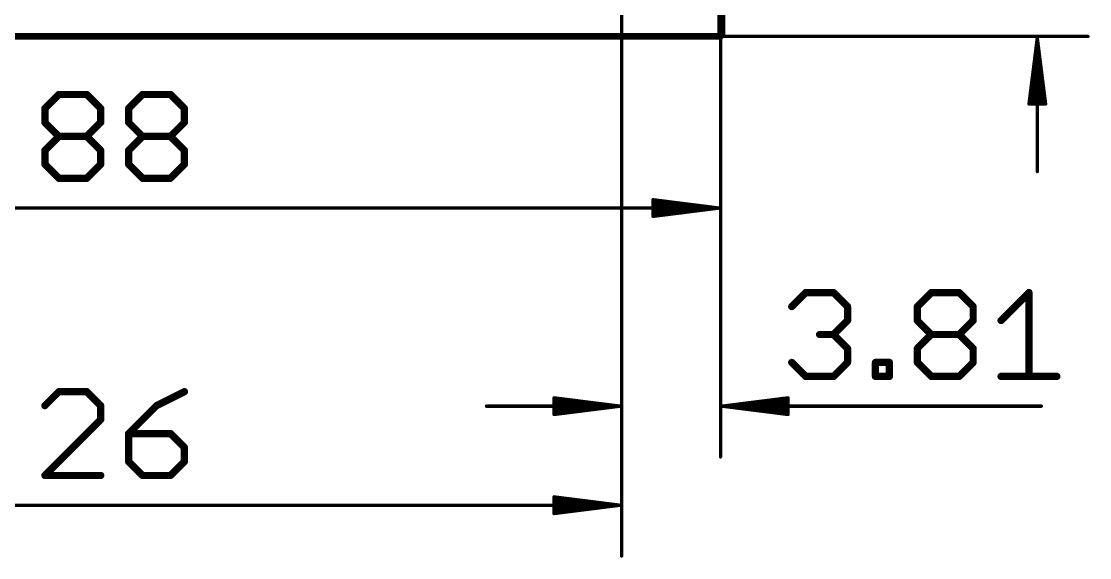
# Model space of a CAD drawing. Extents: x -15 to 72, y -20 to 100.
# Drawn here: x 28.97 to 70.09, y -20.05 to 0.58 of the extents above; entities that cross this region are included whole.
import ezdxf

# ---------------------------------------------------------------- set-up
doc = ezdxf.new("R2010")
doc.units = 0
for name, color, linetype in [('1', 12, 'CONTINUOUS'), ('16', 132, 'CONTINUOUS'), ('20', 53, 'CONTINUOUS'), ('51', 253, 'CONTINUOUS')]:
    doc.layers.add(name, color=color, linetype=linetype)

msp = doc.modelspace()

# ---------------------------------------------------------------- linework, layer by layer
at = {"layer": '1', "const_width": 0.254}
for points in [[(55.88, 85.09), (55.88, 0)], [(55.88, 0), (0, 0)]]:
    msp.add_lwpolyline(points, dxfattribs=at)
at = {"layer": '1', "const_width": 0.127}
for points in [[(55.8165, 0, 1), (55.9435, 0)], [(55.88, -0.0635, 1), (55.88, 0.0635)]]:
    msp.add_lwpolyline(points, format="xyb", dxfattribs=at)
at = {"layer": '16', "const_width": 0.254}
for points in [[(55.88, 85.09), (55.88, 0)], [(55.88, 0), (0, 0)]]:
    msp.add_lwpolyline(points, dxfattribs=at)
at = {"layer": '16', "const_width": 0.127}
for points in [[(55.8165, 0, 1), (55.9435, 0)], [(55.88, -0.0635, 1), (55.88, 0.0635)]]:
    msp.add_lwpolyline(points, format="xyb", dxfattribs=at)
at = {"layer": '20', "const_width": 0.127}
for points in [[(56, 0), (56, 85)], [(0, 0), (56, 0)]]:
    msp.add_lwpolyline(points, dxfattribs=at)
at = {"layer": '20', "const_width": 0.0635}
for points in [[(55.9682, 0, 1), (56.0318, 0)], [(56, -0.0318, 1), (56, 0.0318)]]:
    msp.add_lwpolyline(points, format="xyb", dxfattribs=at)
at = {"layer": '51'}
for points, const_width in [([(52.07, 3.81), (52.07, -19.984)], 0.13), ([(52.07, 3.81), (52.07, -16.174)], 0.13), ([(55.88, 3.81), (55.88, -16.174)], 0.13), ([(52.07, 0), (70.022, 0)], 0.13), ([(55.88, 0), (55.88, -8.554)], 0.13), ([(68.072, -0.065), (67.7528, -2.6)], 0.13), ([(68.072, -0.065), (67.812, -2.6)], 0.13), ([(68.072, -0.065), (67.942, -2.6)], 0.13), ([(68.072, -0.065), (68.072, -5.2)], 0.13), ([(68.3912, -2.6), (68.072, -0.065)], 0.13), ([(68.202, -2.6), (68.072, -0.065)], 0.13), ([(68.332, -2.6), (68.072, -0.065)], 0.13), ([(29.8706, -2.7732), (30.4078, -2.2359)], 0.2794), ([(30.4078, -2.2359), (31.4823, -2.2359)], 0.2794), ([(31.4823, -2.2359), (32.0195, -2.7732)], 0.2794), ([(33.0934, -2.7732), (33.6306, -2.2359)], 0.2794), ([(33.6306, -2.2359), (34.705, -2.2359)], 0.2794), ([(34.705, -2.2359), (35.2423, -2.7732)], 0.2794), ([(29.8706, -3.3104), (29.8706, -2.7732)], 0.2794), ([(32.0195, -2.7732), (32.0195, -3.3104)], 0.2794), ([(33.0934, -3.3104), (33.0934, -2.7732)], 0.2794), ([(35.2423, -2.7732), (35.2423, -3.3104)], 0.2794), ([(67.7528, -2.6), (68.3912, -2.6)], 0.13), ([(30.4078, -3.8476), (29.8706, -3.3104)], 0.2794), ([(32.0195, -3.3104), (31.4823, -3.8476)], 0.2794), ([(33.6306, -3.8476), (33.0934, -3.3104)], 0.2794), ([(35.2423, -3.3104), (34.705, -3.8476)], 0.2794), ([(29.8706, -4.3849), (30.4078, -3.8476)], 0.2794), ([(30.4078, -3.8476), (31.4823, -3.8476)], 0.2794), ([(31.4823, -3.8476), (32.0195, -4.3849)], 0.2794), ([(33.0934, -4.3849), (33.6306, -3.8476)], 0.2794), ([(33.6306, -3.8476), (34.705, -3.8476)], 0.2794), ([(34.705, -3.8476), (35.2423, -4.3849)], 0.2794), ([(29.8706, -4.9221), (29.8706, -4.3849)], 0.2794), ([(32.0195, -4.3849), (32.0195, -4.9221)], 0.2794), ([(33.0934, -4.9221), (33.0934, -4.3849)], 0.2794), ([(35.2423, -4.3849), (35.2423, -4.9221)], 0.2794), ([(30.4078, -5.4593), (29.8706, -4.9221)], 0.2794), ([(32.0195, -4.9221), (31.4823, -5.4593)], 0.2794), ([(33.6306, -5.4593), (33.0934, -4.9221)], 0.2794), ([(35.2423, -4.9221), (34.705, -5.4593)], 0.2794), ([(31.4823, -5.4593), (30.4078, -5.4593)], 0.2794), ([(34.705, -5.4593), (33.6306, -5.4593)], 0.2794), ([(0.065, -6.604), (55.815, -6.604)], 0.13), ([(55.815, -6.604), (53.28, -6.2848)], 0.13), ([(53.28, -6.2848), (53.28, -6.9232)], 0.13), ([(55.815, -6.604), (53.28, -6.344)], 0.13), ([(55.815, -6.604), (53.28, -6.474)], 0.13), ([(53.28, -6.9232), (55.815, -6.604)], 0.13), ([(53.28, -6.734), (55.815, -6.604)], 0.13), ([(53.28, -6.864), (55.815, -6.604)], 0.13), ([(58.6197, -10.3932), (59.1569, -9.8559)], 0.2794), ([(59.1569, -9.8559), (60.2314, -9.8559)], 0.2794), ([(60.2314, -9.8559), (60.7686, -10.3932)], 0.2794), ([(63.4538, -10.3932), (63.9911, -9.8559)], 0.2794), ([(63.9911, -9.8559), (65.0655, -9.8559)], 0.2794), ([(65.0655, -9.8559), (65.6027, -10.3932)], 0.2794), ([(66.6766, -10.9304), (67.751, -9.8559)], 0.2794), ([(67.751, -9.8559), (67.751, -13.0793)], 0.2794), ([(60.7686, -10.3932), (60.7686, -10.9304)], 0.2794), ([(63.4538, -10.9304), (63.4538, -10.3932)], 0.2794), ([(65.6027, -10.3932), (65.6027, -10.9304)], 0.2794), ([(60.7686, -10.9304), (60.2314, -11.4676)], 0.2794), ([(63.9911, -11.4676), (63.4538, -10.9304)], 0.2794), ([(65.6027, -10.9304), (65.0655, -11.4676)], 0.2794), ([(60.2314, -11.4676), (59.6942, -11.4676)], 0.2794), ([(60.2314, -11.4676), (60.7686, -12.0049)], 0.2794), ([(63.4538, -12.0049), (63.9911, -11.4676)], 0.2794), ([(63.9911, -11.4676), (65.0655, -11.4676)], 0.2794), ([(65.0655, -11.4676), (65.6027, -12.0049)], 0.2794), ([(60.7686, -12.0049), (60.7686, -12.5421)], 0.2794), ([(63.4538, -12.5421), (63.4538, -12.0049)], 0.2794), ([(65.6027, -12.0049), (65.6027, -12.5421)], 0.2794), ([(59.1569, -13.0793), (58.6197, -12.5421)], 0.2794), ([(60.7686, -12.5421), (60.2314, -13.0793)], 0.2794), ([(61.8425, -13.0793), (61.8425, -12.5421)], 0.2794), ([(61.8425, -12.5421), (62.3797, -12.5421)], 0.2794), ([(62.3797, -12.5421), (62.3797, -13.0793)], 0.2794), ([(63.9911, -13.0793), (63.4538, -12.5421)], 0.2794), ([(65.6027, -12.5421), (65.0655, -13.0793)], 0.2794), ([(60.2314, -13.0793), (59.1569, -13.0793)], 0.2794), ([(62.3797, -13.0793), (61.8425, -13.0793)], 0.2794), ([(65.0655, -13.0793), (63.9911, -13.0793)], 0.2794), ([(66.6766, -13.0793), (68.8255, -13.0793)], 0.2794), ([(30.4078, -13.6659), (29.8706, -14.2032)], 0.2794), ([(31.4823, -13.6659), (30.4078, -13.6659)], 0.2794), ([(32.0195, -14.2032), (31.4823, -13.6659)], 0.2794), ([(35.2423, -13.6659), (34.1678, -14.2032)], 0.2794), ([(52.005, -14.224), (49.47, -13.9048)], 0.13), ([(49.47, -13.9048), (49.47, -14.5432)], 0.13), ([(52.005, -14.224), (49.47, -13.964)], 0.13), ([(55.945, -14.224), (58.48, -13.9048)], 0.13), ([(55.945, -14.224), (58.48, -13.964)], 0.13), ([(58.48, -13.9048), (58.48, -14.5432)], 0.13), ([(32.0195, -14.7404), (32.0195, -14.2032)], 0.2794), ([(34.1678, -14.2032), (33.0934, -15.2776)], 0.2794), ([(52.005, -14.224), (46.87, -14.224)], 0.13), ([(52.005, -14.224), (49.47, -14.094)], 0.13), ([(49.47, -14.5432), (52.005, -14.224)], 0.13), ([(49.47, -14.354), (52.005, -14.224)], 0.13), ([(49.47, -14.484), (52.005, -14.224)], 0.13), ([(55.945, -14.224), (58.48, -14.094)], 0.13), ([(55.945, -14.224), (68.2271, -14.224)], 0.13), ([(58.48, -14.5432), (55.945, -14.224)], 0.13), ([(58.48, -14.354), (55.945, -14.224)], 0.13), ([(58.48, -14.484), (55.945, -14.224)], 0.13), ([(29.8706, -16.8893), (32.0195, -14.7404)], 0.2794), ([(33.0934, -15.2776), (33.0934, -16.3521)], 0.2794), ([(34.705, -15.2776), (33.0934, -15.2776)], 0.2794), ([(35.2423, -15.8149), (34.705, -15.2776)], 0.2794), ([(35.2423, -16.3521), (35.2423, -15.8149)], 0.2794), ([(33.0934, -16.3521), (33.6306, -16.8893)], 0.2794), ([(34.705, -16.8893), (35.2423, -16.3521)], 0.2794), ([(32.0195, -16.8893), (29.8706, -16.8893)], 0.2794), ([(33.6306, -16.8893), (34.705, -16.8893)], 0.2794), ([(52.005, -18.034), (49.47, -17.7148)], 0.13), ([(49.47, -17.7148), (49.47, -18.3532)], 0.13), ([(52.005, -18.034), (3.875, -18.034)], 0.13), ([(52.005, -18.034), (49.47, -17.774)], 0.13), ([(52.005, -18.034), (49.47, -17.904)], 0.13), ([(49.47, -18.3532), (52.005, -18.034)], 0.13), ([(49.47, -18.164), (52.005, -18.034)], 0.13), ([(49.47, -18.294), (52.005, -18.034)], 0.13)]:
    msp.add_lwpolyline(points, dxfattribs=dict(at, const_width=const_width))
for points, const_width in [([(52.07, 0.0325, 1), (52.07, -0.0325)], 0.065), ([(55.9125, 0, 1), (55.8475, 0)], 0.065), ([(68.1045, -0.0667, 1), (68.0395, -0.0633)], 0.065), ([(68.1045, -0.0633, 1), (68.0395, -0.0667)], 0.065), ([(70.022, -0.0325, 1), (70.022, 0.0325)], 0.065), ([(68.1045, -0.065, 1), (68.0395, -0.065)], 0.065), ([(68.1042, -0.0609, 1), (68.0398, -0.0691)], 0.065), ([(68.1043, -0.0617, 1), (68.0397, -0.0683)], 0.065), ([(68.1043, -0.0683, 1), (68.0397, -0.0617)], 0.065), ([(68.1042, -0.0691, 1), (68.0398, -0.0609)], 0.065), ([(30.4078, -2.1661, 1), (30.4078, -2.3058)], 0.1397), ([(30.4572, -2.2853, 1), (30.3585, -2.1866)], 0.1397), ([(31.5317, -2.1866, 1), (31.4329, -2.2853)], 0.1397), ([(31.4823, -2.3058, 1), (31.4823, -2.1661)], 0.1397), ([(33.6306, -2.1661, 1), (33.6306, -2.3058)], 0.1397), ([(33.68, -2.2853, 1), (33.5812, -2.1866)], 0.1397), ([(34.7544, -2.1866, 1), (34.6557, -2.2853)], 0.1397), ([(34.705, -2.3058, 1), (34.705, -2.1661)], 0.1397), ([(29.9405, -2.7732, 1), (29.8008, -2.7732)], 0.1397), ([(29.8212, -2.7238, 1), (29.92, -2.8226)], 0.1397), ([(32.0894, -2.7732, 1), (31.9497, -2.7732)], 0.1397), ([(31.9701, -2.8226, 1), (32.0689, -2.7238)], 0.1397), ([(33.1632, -2.7732, 1), (33.0235, -2.7732)], 0.1397), ([(33.044, -2.7238, 1), (33.1428, -2.8226)], 0.1397), ([(35.3121, -2.7732, 1), (35.1724, -2.7732)], 0.1397), ([(35.1929, -2.8226, 1), (35.2917, -2.7238)], 0.1397), ([(67.7205, -2.5959, 1), (67.785, -2.6041)], 0.065), ([(67.7528, -2.5675, 1), (67.7528, -2.6325)], 0.065), ([(67.7797, -2.5967, 1), (67.8443, -2.6033)], 0.065), ([(67.9095, -2.5983, 1), (67.9745, -2.6017)], 0.065), ([(68.1695, -2.6017, 1), (68.2345, -2.5983)], 0.065), ([(68.2997, -2.6033, 1), (68.3643, -2.5967)], 0.065), ([(68.359, -2.6041, 1), (68.4235, -2.5959)], 0.065), ([(68.3912, -2.6325, 1), (68.3912, -2.5675)], 0.065), ([(29.92, -3.261, 1), (29.8212, -3.3598)], 0.1397), ([(29.8008, -3.3104, 1), (29.9405, -3.3104)], 0.1397), ([(31.9497, -3.3104, 1), (32.0894, -3.3104)], 0.1397), ([(32.0689, -3.3598, 1), (31.9701, -3.261)], 0.1397), ([(33.0235, -3.3104, 1), (33.1632, -3.3104)], 0.1397), ([(33.1428, -3.261, 1), (33.044, -3.3598)], 0.1397), ([(35.1724, -3.3104, 1), (35.3121, -3.3104)], 0.1397), ([(35.2917, -3.3598, 1), (35.1929, -3.261)], 0.1397), ([(30.4078, -3.7778, 1), (30.4078, -3.9175)], 0.1397), ([(30.4572, -3.897, 1), (30.3585, -3.7982)], 0.1397), ([(30.3585, -3.897, 1), (30.4572, -3.7982)], 0.1397), ([(31.5317, -3.7982, 1), (31.4329, -3.897)], 0.1397), ([(31.4329, -3.7982, 1), (31.5317, -3.897)], 0.1397), ([(31.4823, -3.9175, 1), (31.4823, -3.7778)], 0.1397), ([(33.6306, -3.7778, 1), (33.6306, -3.9175)], 0.1397), ([(33.68, -3.897, 1), (33.5812, -3.7982)], 0.1397), ([(33.5812, -3.897, 1), (33.68, -3.7982)], 0.1397), ([(34.7544, -3.7982, 1), (34.6557, -3.897)], 0.1397), ([(34.6557, -3.7982, 1), (34.7544, -3.897)], 0.1397), ([(34.705, -3.9175, 1), (34.705, -3.7778)], 0.1397), ([(29.9405, -4.3849, 1), (29.8008, -4.3849)], 0.1397), ([(29.8212, -4.3355, 1), (29.92, -4.4342)], 0.1397), ([(32.0894, -4.3849, 1), (31.9497, -4.3849)], 0.1397), ([(31.9701, -4.4342, 1), (32.0689, -4.3355)], 0.1397), ([(33.1632, -4.3849, 1), (33.0235, -4.3849)], 0.1397), ([(33.044, -4.3355, 1), (33.1428, -4.4342)], 0.1397), ([(35.3121, -4.3849, 1), (35.1724, -4.3849)], 0.1397), ([(35.1929, -4.4342, 1), (35.2917, -4.3355)], 0.1397), ([(29.92, -4.8727, 1), (29.8212, -4.9715)], 0.1397), ([(29.8008, -4.9221, 1), (29.9405, -4.9221)], 0.1397), ([(31.9497, -4.9221, 1), (32.0894, -4.9221)], 0.1397), ([(32.0689, -4.9715, 1), (31.9701, -4.8727)], 0.1397), ([(33.0235, -4.9221, 1), (33.1632, -4.9221)], 0.1397), ([(33.1428, -4.8727, 1), (33.044, -4.9715)], 0.1397), ([(35.1724, -4.9221, 1), (35.3121, -4.9221)], 0.1397), ([(35.2917, -4.9715, 1), (35.1929, -4.8727)], 0.1397), ([(30.4078, -5.3895, 1), (30.4078, -5.5291)], 0.1397), ([(30.3585, -5.5087, 1), (30.4572, -5.4099)], 0.1397), ([(31.4329, -5.4099, 1), (31.5317, -5.5087)], 0.1397), ([(31.4823, -5.5291, 1), (31.4823, -5.3895)], 0.1397), ([(33.6306, -5.3895, 1), (33.6306, -5.5291)], 0.1397), ([(33.5812, -5.5087, 1), (33.68, -5.4099)], 0.1397), ([(34.6557, -5.4099, 1), (34.7544, -5.5087)], 0.1397), ([(34.705, -5.5291, 1), (34.705, -5.3895)], 0.1397), ([(68.0395, -5.2, 1), (68.1045, -5.2)], 0.065), ([(53.2841, -6.2525, 1), (53.2759, -6.317)], 0.065), ([(53.3125, -6.2848, 1), (53.2475, -6.2848)], 0.065), ([(53.2833, -6.3117, 1), (53.2767, -6.3763)], 0.065), ([(53.2817, -6.4415, 1), (53.2783, -6.5065)], 0.065), ([(55.8191, -6.6362, 1), (55.8109, -6.5718)], 0.065), ([(55.8109, -6.6362, 1), (55.8191, -6.5718)], 0.065), ([(55.8183, -6.6363, 1), (55.8117, -6.5717)], 0.065), ([(55.8117, -6.6363, 1), (55.8183, -6.5717)], 0.065), ([(55.8133, -6.6365, 1), (55.8167, -6.5715)], 0.065), ([(55.8167, -6.6365, 1), (55.8133, -6.5715)], 0.065), ([(55.815, -6.6365, 1), (55.815, -6.5715)], 0.065), ([(53.2783, -6.7015, 1), (53.2817, -6.7665)], 0.065), ([(53.2767, -6.8317, 1), (53.2833, -6.8963)], 0.065), ([(53.2759, -6.891, 1), (53.2841, -6.9555)], 0.065), ([(53.2475, -6.9232, 1), (53.3125, -6.9232)], 0.065), ([(55.8475, -8.554, 1), (55.9125, -8.554)], 0.065), ([(59.1569, -9.7861, 1), (59.1569, -9.9258)], 0.1397), ([(59.2063, -9.9053, 1), (59.1075, -9.8066)], 0.1397), ([(60.2808, -9.8066, 1), (60.182, -9.9053)], 0.1397), ([(60.2314, -9.9258, 1), (60.2314, -9.7861)], 0.1397), ([(63.9911, -9.7861, 1), (63.9911, -9.9258)], 0.1397), ([(64.0404, -9.9053, 1), (63.9417, -9.8066)], 0.1397), ([(65.1149, -9.8066, 1), (65.0161, -9.9053)], 0.1397), ([(65.0655, -9.9258, 1), (65.0655, -9.7861)], 0.1397), ([(67.8209, -9.8559, 1), (67.6812, -9.8559)], 0.1397), ([(67.8004, -9.9053, 1), (67.7016, -9.8066)], 0.1397), ([(58.5703, -10.3438, 1), (58.6691, -10.4426)], 0.1397), ([(60.8385, -10.3932, 1), (60.6988, -10.3932)], 0.1397), ([(60.7192, -10.4426, 1), (60.818, -10.3438)], 0.1397), ([(63.5237, -10.3932, 1), (63.384, -10.3932)], 0.1397), ([(63.4044, -10.3438, 1), (63.5032, -10.4426)], 0.1397), ([(65.6726, -10.3932, 1), (65.5329, -10.3932)], 0.1397), ([(65.5533, -10.4426, 1), (65.6521, -10.3438)], 0.1397), ([(60.6988, -10.9304, 1), (60.8385, -10.9304)], 0.1397), ([(60.818, -10.9798, 1), (60.7192, -10.881)], 0.1397), ([(63.5032, -10.881, 1), (63.4044, -10.9798)], 0.1397), ([(63.384, -10.9304, 1), (63.5237, -10.9304)], 0.1397), ([(65.5329, -10.9304, 1), (65.6726, -10.9304)], 0.1397), ([(65.6521, -10.9798, 1), (65.5533, -10.881)], 0.1397), ([(66.6272, -10.881, 1), (66.726, -10.9798)], 0.1397), ([(59.6942, -11.3978, 1), (59.6942, -11.5375)], 0.1397), ([(60.2808, -11.4182, 1), (60.182, -11.517)], 0.1397), ([(60.182, -11.4182, 1), (60.2808, -11.517)], 0.1397), ([(60.2314, -11.5375, 1), (60.2314, -11.3978)], 0.1397), ([(63.9911, -11.3978, 1), (63.9911, -11.5375)], 0.1397), ([(64.0404, -11.517, 1), (63.9417, -11.4182)], 0.1397), ([(63.9417, -11.517, 1), (64.0404, -11.4182)], 0.1397), ([(65.1149, -11.4182, 1), (65.0161, -11.517)], 0.1397), ([(65.0161, -11.4182, 1), (65.1149, -11.517)], 0.1397), ([(65.0655, -11.5375, 1), (65.0655, -11.3978)], 0.1397), ([(60.8385, -12.0049, 1), (60.6988, -12.0049)], 0.1397), ([(60.7192, -12.0542, 1), (60.818, -11.9555)], 0.1397), ([(63.5237, -12.0049, 1), (63.384, -12.0049)], 0.1397), ([(63.4044, -11.9555, 1), (63.5032, -12.0542)], 0.1397), ([(65.6726, -12.0049, 1), (65.5329, -12.0049)], 0.1397), ([(65.5533, -12.0542, 1), (65.6521, -11.9555)], 0.1397), ([(58.6691, -12.4927, 1), (58.5703, -12.5915)], 0.1397), ([(60.6988, -12.5421, 1), (60.8385, -12.5421)], 0.1397), ([(60.818, -12.5915, 1), (60.7192, -12.4927)], 0.1397), ([(61.9123, -12.5421, 1), (61.7726, -12.5421)], 0.1397), ([(61.8425, -12.4722, 1), (61.8425, -12.6119)], 0.1397), ([(62.4495, -12.5421, 1), (62.3098, -12.5421)], 0.1397), ([(62.3797, -12.6119, 1), (62.3797, -12.4722)], 0.1397), ([(63.5032, -12.4927, 1), (63.4044, -12.5915)], 0.1397), ([(63.384, -12.5421, 1), (63.5237, -12.5421)], 0.1397), ([(65.5329, -12.5421, 1), (65.6726, -12.5421)], 0.1397), ([(65.6521, -12.5915, 1), (65.5533, -12.4927)], 0.1397), ([(59.1569, -13.0094, 1), (59.1569, -13.1492)], 0.1397), ([(59.1075, -13.1287, 1), (59.2063, -13.0299)], 0.1397), ([(60.182, -13.0299, 1), (60.2808, -13.1287)], 0.1397), ([(60.2314, -13.1492, 1), (60.2314, -13.0094)], 0.1397), ([(61.8425, -13.0094, 1), (61.8425, -13.1492)], 0.1397), ([(61.7726, -13.0793, 1), (61.9123, -13.0793)], 0.1397), ([(62.3098, -13.0793, 1), (62.4495, -13.0793)], 0.1397), ([(62.3797, -13.1492, 1), (62.3797, -13.0094)], 0.1397), ([(63.9911, -13.0094, 1), (63.9911, -13.1492)], 0.1397), ([(63.9417, -13.1287, 1), (64.0404, -13.0299)], 0.1397), ([(65.0161, -13.0299, 1), (65.1149, -13.1287)], 0.1397), ([(65.0655, -13.1492, 1), (65.0655, -13.0094)], 0.1397), ([(66.6766, -13.0094, 1), (66.6766, -13.1492)], 0.1397), ([(67.6812, -13.0793, 1), (67.8209, -13.0793)], 0.1397), ([(68.8255, -13.1492, 1), (68.8255, -13.0094)], 0.1397), ([(30.4078, -13.5961, 1), (30.4078, -13.7358)], 0.1397), ([(30.4572, -13.7153, 1), (30.3585, -13.6166)], 0.1397), ([(31.5317, -13.6166, 1), (31.4329, -13.7153)], 0.1397), ([(31.4823, -13.7358, 1), (31.4823, -13.5961)], 0.1397), ([(35.2735, -13.7284, 1), (35.211, -13.6035)], 0.1397), ([(49.4741, -13.8725, 1), (49.4659, -13.937)], 0.065), ([(49.5025, -13.9048, 1), (49.4375, -13.9048)], 0.065), ([(49.4733, -13.9317, 1), (49.4667, -13.9963)], 0.065), ([(58.5125, -13.9048, 1), (58.4475, -13.9048)], 0.065), ([(58.4841, -13.937, 1), (58.4759, -13.8725)], 0.065), ([(58.4833, -13.9963, 1), (58.4767, -13.9317)], 0.065), ([(29.8212, -14.1538, 1), (29.92, -14.2526)], 0.1397), ([(32.0894, -14.2032, 1), (31.9497, -14.2032)], 0.1397), ([(31.9701, -14.2526, 1), (32.0689, -14.1538)], 0.1397), ([(34.1366, -14.1407, 1), (34.1991, -14.2656)], 0.1397), ([(34.2172, -14.2526, 1), (34.1184, -14.1538)], 0.1397), ([(46.87, -14.1915, 1), (46.87, -14.2565)], 0.065), ([(49.4717, -14.0615, 1), (49.4683, -14.1265)], 0.065), ([(49.4683, -14.3215, 1), (49.4717, -14.3865)], 0.065), ([(52.0091, -14.2562, 1), (52.0009, -14.1918)], 0.065), ([(52.0009, -14.2562, 1), (52.0091, -14.1918)], 0.065), ([(52.0083, -14.2563, 1), (52.0017, -14.1917)], 0.065), ([(52.0017, -14.2563, 1), (52.0083, -14.1917)], 0.065), ([(52.0033, -14.2565, 1), (52.0067, -14.1915)], 0.065), ([(52.0067, -14.2565, 1), (52.0033, -14.1915)], 0.065), ([(52.005, -14.2565, 1), (52.005, -14.1915)], 0.065), ([(55.945, -14.1915, 1), (55.945, -14.2565)], 0.065), ([(55.9491, -14.1918, 1), (55.9409, -14.2562)], 0.065), ([(55.9433, -14.1915, 1), (55.9467, -14.2565)], 0.065), ([(55.9467, -14.1915, 1), (55.9433, -14.2565)], 0.065), ([(55.9483, -14.1917, 1), (55.9417, -14.2563)], 0.065), ([(55.9417, -14.1917, 1), (55.9483, -14.2563)], 0.065), ([(55.9409, -14.1918, 1), (55.9491, -14.2562)], 0.065), ([(58.4817, -14.1265, 1), (58.4783, -14.0615)], 0.065), ([(58.4783, -14.3865, 1), (58.4817, -14.3215)], 0.065), ([(68.2271, -14.2565, 1), (68.2271, -14.1915)], 0.065), ([(31.9497, -14.7404, 1), (32.0894, -14.7404)], 0.1397), ([(32.0689, -14.7898, 1), (31.9701, -14.691)], 0.1397), ([(49.4667, -14.4517, 1), (49.4733, -14.5163)], 0.065), ([(49.4659, -14.511, 1), (49.4741, -14.5755)], 0.065), ([(49.4375, -14.5432, 1), (49.5025, -14.5432)], 0.065), ([(58.4475, -14.5432, 1), (58.5125, -14.5432)], 0.065), ([(58.4759, -14.5755, 1), (58.4841, -14.511)], 0.065), ([(58.4767, -14.5163, 1), (58.4833, -14.4517)], 0.065), ([(33.1632, -15.2776, 1), (33.0235, -15.2776)], 0.1397), ([(33.0934, -15.2078, 1), (33.0934, -15.3475)], 0.1397), ([(33.044, -15.2282, 1), (33.1428, -15.327)], 0.1397), ([(34.7544, -15.2282, 1), (34.6557, -15.327)], 0.1397), ([(34.705, -15.3475, 1), (34.705, -15.2078)], 0.1397), ([(35.3121, -15.8149, 1), (35.1724, -15.8149)], 0.1397), ([(35.1929, -15.8642, 1), (35.2917, -15.7655)], 0.1397), ([(33.0235, -16.3521, 1), (33.1632, -16.3521)], 0.1397), ([(33.1428, -16.3027, 1), (33.044, -16.4015)], 0.1397), ([(35.1724, -16.3521, 1), (35.3121, -16.3521)], 0.1397), ([(35.2917, -16.4015, 1), (35.1929, -16.3027)], 0.1397), ([(52.0375, -16.174, 1), (52.1025, -16.174)], 0.065), ([(55.8475, -16.174, 1), (55.9125, -16.174)], 0.065), ([(29.8706, -16.8195, 1), (29.8706, -16.9592)], 0.1397), ([(29.8212, -16.8399, 1), (29.92, -16.9387)], 0.1397), ([(32.0195, -16.9592, 1), (32.0195, -16.8195)], 0.1397), ([(33.6306, -16.8195, 1), (33.6306, -16.9592)], 0.1397), ([(33.5812, -16.9387, 1), (33.68, -16.8399)], 0.1397), ([(34.6557, -16.8399, 1), (34.7544, -16.9387)], 0.1397), ([(34.705, -16.9592, 1), (34.705, -16.8195)], 0.1397), ([(49.4741, -17.6825, 1), (49.4659, -17.747)], 0.065), ([(49.5025, -17.7148, 1), (49.4375, -17.7148)], 0.065), ([(49.4733, -17.7417, 1), (49.4667, -17.8063)], 0.065), ([(49.4717, -17.8715, 1), (49.4683, -17.9365)], 0.065), ([(52.0091, -18.0662, 1), (52.0009, -18.0018)], 0.065), ([(52.0009, -18.0662, 1), (52.0091, -18.0018)], 0.065), ([(52.0083, -18.0663, 1), (52.0017, -18.0017)], 0.065), ([(52.0017, -18.0663, 1), (52.0083, -18.0017)], 0.065), ([(52.0033, -18.0665, 1), (52.0067, -18.0015)], 0.065), ([(52.0067, -18.0665, 1), (52.0033, -18.0015)], 0.065), ([(52.005, -18.0665, 1), (52.005, -18.0015)], 0.065), ([(49.4683, -18.1315, 1), (49.4717, -18.1965)], 0.065), ([(49.4667, -18.2617, 1), (49.4733, -18.3263)], 0.065), ([(49.4659, -18.321, 1), (49.4741, -18.3855)], 0.065), ([(49.4375, -18.3532, 1), (49.5025, -18.3532)], 0.065), ([(52.0375, -19.984, 1), (52.1025, -19.984)], 0.065)]:
    msp.add_lwpolyline(points, format="xyb", dxfattribs=dict(at, const_width=const_width))

doc.saveas('drawing.dxf')
